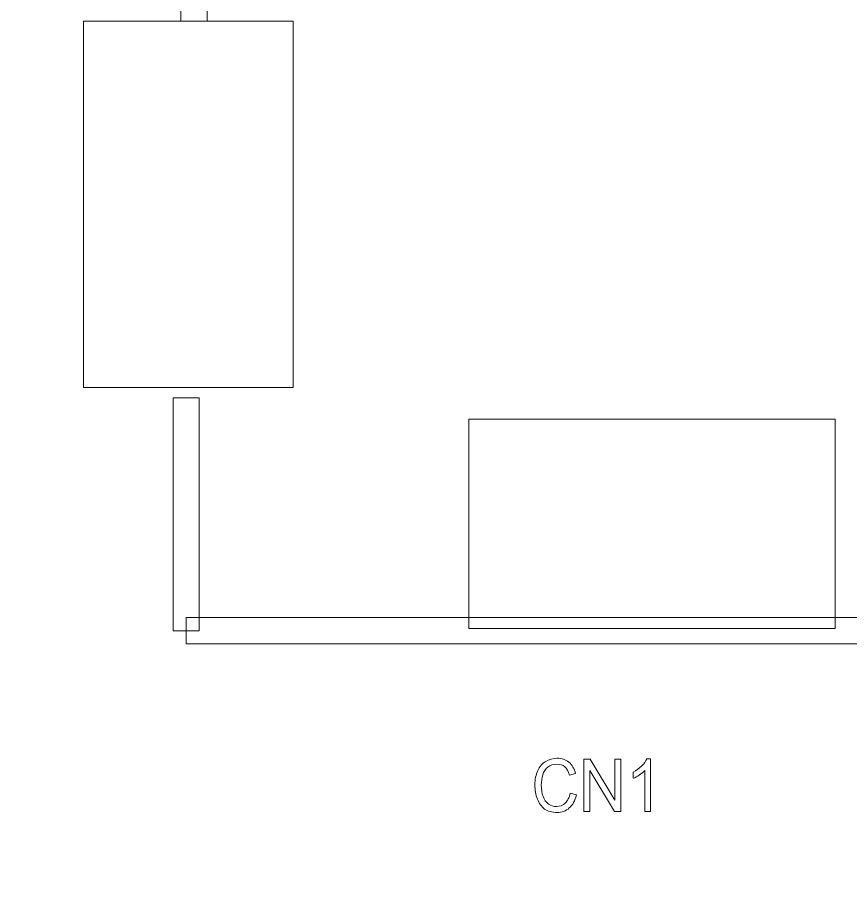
# Model space of a CAD drawing. Header units: millimetres. Extents: x -90 to 99, y -65 to 67.
# Drawn here: x -60.45 to -52.37, y 28.48 to 36.87 of the extents above; entities that cross this region are included whole.
import ezdxf

# ---------------------------------------------------------------- set-up
doc = ezdxf.new("R2010")
doc.units = ezdxf.units.MM
doc.header["$MEASUREMENT"] = 0
for name, color, linetype in [('BG_OUTLINE', 7, 'Continuous'), ('PG_SILKSCREEN_TOP', 7, 'Continuous'), ('PIN_TOP', 7, 'Continuous'), ('RD_SILKSCREEN_TOP', 7, 'Continuous')]:
    doc.layers.add(name, color=color, linetype=linetype)

msp = doc.modelspace()

# ---------------------------------------------------------------- linework, layer by layer
at = {"layer": 'BG_OUTLINE', "color": 3, "lineweight": 9}
msp.add_open_spline([(-71.7269, -61.8795), (-71.7269, -61.8795), (-71.7343, 42.2681), (-71.7343, 42.2681), (-71.7343, 42.2681), (-71.7348, 43.0066), (-71.4419, 43.715), (-70.92, 44.2375), (-70.92, 44.2375), (-70.3982, 44.76), (-69.6866, 45.0538), (-68.9482, 45.0543), (-68.9482, 45.0543), (-68.9482, 45.0543), (75.2046, 45.0543), (75.2046, 45.0543), (75.2046, 45.0543), (76.8319, 45.0552), (78.1763, 43.7805), (78.2661, 42.1556), (78.2661, 42.1556), (78.2661, 42.1556), (78.2661, 31.2814), (78.2661, 31.2814), (78.2661, 31.2814), (78.2661, 31.2814), (72.2646, 31.2814), (72.2646, 31.2814), (72.2646, 31.2814), (72.2646, 31.2814), (72.2646, 26.9814), (72.2646, 26.9814), (72.2646, 26.9814), (72.2646, 26.9814), (78.2661, 26.9814), (78.2661, 26.9814), (78.2661, 26.9814), (78.2661, 26.9814), (78.2661, 18.6553), (78.2661, 18.6553), (78.2661, 18.6553), (78.2661, 18.6553), (72.2496, 18.6553), (72.2496, 18.6553), (72.2496, 18.6553), (72.2496, 18.6553), (72.2496, 14.3553), (72.2496, 14.3553), (72.2496, 14.3553), (72.2496, 14.3553), (78.2661, 14.3553), (78.2661, 14.3553), (78.2661, 14.3553), (78.2661, 14.3553), (78.2661, 9.255), (78.2661, 9.255), (78.2661, 9.255), (78.2661, 9.255), (72.2648, 9.255), (72.2648, 9.255), (72.2648, 9.255), (72.2648, 9.255), (72.2648, 4.955), (72.2648, 4.955), (72.2648, 4.955), (72.2648, 4.955), (78.2661, 4.955), (78.2661, 4.955), (78.2661, 4.955), (78.2661, 4.955), (78.2661, -3.3762), (78.2661, -3.3762), (78.2661, -3.3762), (78.2661, -3.3762), (72.2445, -3.3762), (72.2445, -3.3762), (72.2445, -3.3762), (72.2445, -3.3762), (72.2445, -7.6762), (72.2445, -7.6762), (72.2445, -7.6762), (72.2445, -7.6762), (78.2661, -7.6762), (78.2661, -7.6762), (78.2661, -7.6762), (78.2661, -7.6762), (78.2661, -12.7615), (78.2661, -12.7615), (78.2661, -12.7615), (78.2661, -12.7615), (72.2651, -12.7615), (72.2651, -12.7615), (72.2651, -12.7615), (72.2651, -12.7615), (72.2651, -17.0615), (72.2651, -17.0615), (72.2651, -17.0615), (72.2651, -17.0615), (78.2661, -17.0615), (78.2661, -17.0615), (78.2661, -17.0615), (78.2661, -17.0615), (78.2661, -25.4097), (78.2661, -25.4097), (78.2661, -25.4097), (78.2661, -25.4097), (72.2656, -25.4097), (72.2656, -25.4097), (72.2656, -25.4097), (72.2656, -25.4097), (72.2656, -29.7097), (72.2656, -29.7097), (72.2656, -29.7097), (72.2656, -29.7097), (78.2661, -29.7097), (78.2661, -29.7097), (78.2661, -29.7097), (78.2661, -29.7097), (78.2661, -34.793), (78.2661, -34.793), (78.2661, -34.793), (78.2661, -34.793), (72.2679, -34.793), (72.2679, -34.793), (72.2679, -34.793), (72.2679, -34.793), (72.2679, -39.0929), (72.2679, -39.0929), (72.2679, -39.0929), (72.2679, -39.0929), (78.2661, -39.0929), (78.2661, -39.0929), (78.2661, -39.0929), (78.2661, -39.0929), (78.2661, -47.4269), (78.2661, -47.4269), (78.2661, -47.4269), (78.2661, -47.4269), (72.2679, -47.4269), (72.2679, -47.4269), (72.2679, -47.4269), (72.2679, -47.4269), (72.2679, -51.7269), (72.2679, -51.7269), (72.2679, -51.7269), (72.2679, -51.7269), (78.2661, -51.7269), (78.2661, -51.7269), (78.2661, -51.7269), (78.2661, -51.7269), (78.2661, -51.8138), (78.2661, -51.8138), (78.2661, -51.8138), (78.2661, -51.8138), (78.2656, -61.8468), (78.2656, -61.8468), (78.2656, -61.8468), (78.2661, -62.6669), (77.9407, -63.4536), (77.3612, -64.0339), (77.3612, -64.0339), (76.7817, -64.6142), (75.9915, -64.9405), (75.1713, -64.941), (75.1713, -64.941), (75.1713, -64.941), (-68.6609, -64.9456), (-68.6609, -64.9456), (-68.6609, -64.9456), (-69.4735, -64.9461), (-70.2531, -64.6237), (-70.8281, -64.0495), (-70.8281, -64.0495), (-71.4031, -63.4752), (-71.7264, -62.6922), (-71.7269, -61.8795)], degree=3, knots=[0, 0, 0, 0, 0.022727, 0.022727, 0.022727, 0.022727, 0.045455, 0.045455, 0.045455, 0.045455, 0.068182, 0.068182, 0.068182, 0.068182, 0.090909, 0.090909, 0.090909, 0.090909, 0.113636, 0.113636, 0.113636, 0.113636, 0.136364, 0.136364, 0.136364, 0.136364, 0.159091, 0.159091, 0.159091, 0.159091, 0.181818, 0.181818, 0.181818, 0.181818, 0.204545, 0.204545, 0.204545, 0.204545, 0.227273, 0.227273, 0.227273, 0.227273, 0.25, 0.25, 0.25, 0.25, 0.272727, 0.272727, 0.272727, 0.272727, 0.295455, 0.295455, 0.295455, 0.295455, 0.318182, 0.318182, 0.318182, 0.318182, 0.340909, 0.340909, 0.340909, 0.340909, 0.363636, 0.363636, 0.363636, 0.363636, 0.386364, 0.386364, 0.386364, 0.386364, 0.409091, 0.409091, 0.409091, 0.409091, 0.431818, 0.431818, 0.431818, 0.431818, 0.454545, 0.454545, 0.454545, 0.454545, 0.477273, 0.477273, 0.477273, 0.477273, 0.5, 0.5, 0.5, 0.5, 0.522727, 0.522727, 0.522727, 0.522727, 0.545455, 0.545455, 0.545455, 0.545455, 0.568182, 0.568182, 0.568182, 0.568182, 0.590909, 0.590909, 0.590909, 0.590909, 0.613636, 0.613636, 0.613636, 0.613636, 0.636364, 0.636364, 0.636364, 0.636364, 0.659091, 0.659091, 0.659091, 0.659091, 0.681818, 0.681818, 0.681818, 0.681818, 0.704545, 0.704545, 0.704545, 0.704545, 0.727273, 0.727273, 0.727273, 0.727273, 0.75, 0.75, 0.75, 0.75, 0.772727, 0.772727, 0.772727, 0.772727, 0.795455, 0.795455, 0.795455, 0.795455, 0.818182, 0.818182, 0.818182, 0.818182, 0.840909, 0.840909, 0.840909, 0.840909, 0.863636, 0.863636, 0.863636, 0.863636, 0.886364, 0.886364, 0.886364, 0.886364, 0.909091, 0.909091, 0.909091, 0.909091, 0.931818, 0.931818, 0.931818, 0.931818, 0.954545, 0.954545, 0.954545, 0.954545, 0.977273, 0.977273, 0.977273, 0.977273, 1, 1, 1, 1], dxfattribs=at)
at = {"layer": 'PG_SILKSCREEN_TOP', "color": 6, "lineweight": 9}
for points in [[(-58.8669, 44.9346), (-58.8669, 44.9346), (-58.6129, 44.9346), (-58.6129, 44.9346), (-58.6129, 44.9346), (-58.6129, 44.9346), (-58.6129, 36.832), (-58.6129, 36.832), (-58.6129, 36.832), (-58.6129, 36.832), (-58.8669, 36.832), (-58.8669, 36.832), (-58.8669, 36.832), (-58.8669, 36.832), (-58.8669, 44.9346), (-58.8669, 44.9346)], [(-58.9431, 33.1744), (-58.9431, 33.1744), (-58.6891, 33.1744), (-58.6891, 33.1744), (-58.6891, 33.1744), (-58.6891, 33.1744), (-58.6891, 30.9138), (-58.6891, 30.9138), (-58.6891, 30.9138), (-58.6891, 30.9138), (-58.9431, 30.9138), (-58.9431, 30.9138), (-58.9431, 30.9138), (-58.9431, 30.9138), (-58.9431, 33.1744), (-58.9431, 33.1744)], [(-58.8161, 30.7868), (-58.8161, 30.7868), (-58.8161, 31.0408), (-58.8161, 31.0408), (-58.8161, 31.0408), (-58.8161, 31.0408), (-49.8244, 31.0408), (-49.8244, 31.0408), (-49.8244, 31.0408), (-49.8244, 31.0408), (-49.8244, 30.7868), (-49.8244, 30.7868), (-49.8244, 30.7868), (-49.8244, 30.7868), (-58.8161, 30.7868), (-58.8161, 30.7868)]]:
    msp.add_open_spline(points, degree=3, knots=[0, 0, 0, 0, 0.25, 0.25, 0.25, 0.25, 0.5, 0.5, 0.5, 0.5, 0.75, 0.75, 0.75, 0.75, 1, 1, 1, 1], dxfattribs=at)
at = {"layer": 'PIN_TOP', "lineweight": 9}
for points in [[(-57.7789, 36.832), (-57.7789, 36.832), (-57.7789, 33.276), (-57.7789, 33.276), (-57.7789, 33.276), (-57.7789, 33.276), (-59.811, 33.276), (-59.811, 33.276), (-59.811, 33.276), (-59.811, 33.276), (-59.811, 36.832), (-59.811, 36.832), (-59.811, 36.832), (-59.811, 36.832), (-57.7789, 36.832), (-57.7789, 36.832)], [(-52.5168, 32.9672), (-52.5168, 32.9672), (-52.5168, 30.9352), (-52.5168, 30.9352), (-52.5168, 30.9352), (-52.5168, 30.9352), (-56.0728, 30.9352), (-56.0728, 30.9352), (-56.0728, 30.9352), (-56.0728, 30.9352), (-56.0728, 32.9672), (-56.0728, 32.9672), (-56.0728, 32.9672), (-56.0728, 32.9672), (-52.5168, 32.9672), (-52.5168, 32.9672)]]:
    msp.add_open_spline(points, degree=3, knots=[0, 0, 0, 0, 0.25, 0.25, 0.25, 0.25, 0.5, 0.5, 0.5, 0.5, 0.75, 0.75, 0.75, 0.75, 1, 1, 1, 1], dxfattribs=at)
at = {"layer": 'RD_SILKSCREEN_TOP', "color": 8, "lineweight": 9}
for points, knots in [([(-55.0897, 29.3362), (-55.0897, 29.3362), (-55.0295, 29.3191), (-55.0295, 29.3191), (-55.0295, 29.3191), (-55.0422, 29.2639), (-55.0649, 29.2217), (-55.0976, 29.1925), (-55.0976, 29.1925), (-55.1303, 29.1635), (-55.1704, 29.149), (-55.2178, 29.149), (-55.2178, 29.149), (-55.2668, 29.149), (-55.3066, 29.1602), (-55.3373, 29.1825), (-55.3373, 29.1825), (-55.368, 29.2049), (-55.3914, 29.2372), (-55.4074, 29.2796), (-55.4074, 29.2796), (-55.4234, 29.322), (-55.4314, 29.3675), (-55.4314, 29.4161), (-55.4314, 29.4161), (-55.4314, 29.4691), (-55.4224, 29.5153), (-55.4043, 29.5548), (-55.4043, 29.5548), (-55.3861, 29.5943), (-55.3604, 29.6242), (-55.327, 29.6448), (-55.327, 29.6448), (-55.2937, 29.6653), (-55.2569, 29.6755), (-55.2168, 29.6755), (-55.2168, 29.6755), (-55.1713, 29.6755), (-55.1331, 29.6625), (-55.1021, 29.6366), (-55.1021, 29.6366), (-55.0711, 29.6106), (-55.0495, 29.5742), (-55.0374, 29.5272), (-55.0374, 29.5272), (-55.0374, 29.5272), (-55.0965, 29.5115), (-55.0965, 29.5115), (-55.0965, 29.5115), (-55.1071, 29.5486), (-55.1223, 29.5755), (-55.1425, 29.5925), (-55.1425, 29.5925), (-55.1625, 29.6094), (-55.1876, 29.6178), (-55.2181, 29.6178), (-55.2181, 29.6178), (-55.253, 29.6178), (-55.2821, 29.6085), (-55.3056, 29.5898), (-55.3056, 29.5898), (-55.3292, 29.5709), (-55.3457, 29.5458), (-55.3551, 29.5141), (-55.3551, 29.5141), (-55.3646, 29.4826), (-55.3693, 29.45), (-55.3693, 29.4165), (-55.3693, 29.4165), (-55.3693, 29.3731), (-55.3637, 29.3354), (-55.3526, 29.303), (-55.3526, 29.303), (-55.3412, 29.2708), (-55.3237, 29.2466), (-55.2999, 29.2306), (-55.2999, 29.2306), (-55.2761, 29.2146), (-55.2504, 29.2067), (-55.2226, 29.2067), (-55.2226, 29.2067), (-55.189, 29.2067), (-55.1605, 29.2176), (-55.1371, 29.2393), (-55.1371, 29.2393), (-55.1137, 29.2611), (-55.098, 29.2934), (-55.0897, 29.3362)], [0, 0, 0, 0, 0.045455, 0.045455, 0.045455, 0.045455, 0.090909, 0.090909, 0.090909, 0.090909, 0.136364, 0.136364, 0.136364, 0.136364, 0.181818, 0.181818, 0.181818, 0.181818, 0.227273, 0.227273, 0.227273, 0.227273, 0.272727, 0.272727, 0.272727, 0.272727, 0.318182, 0.318182, 0.318182, 0.318182, 0.363636, 0.363636, 0.363636, 0.363636, 0.409091, 0.409091, 0.409091, 0.409091, 0.454545, 0.454545, 0.454545, 0.454545, 0.5, 0.5, 0.5, 0.5, 0.545455, 0.545455, 0.545455, 0.545455, 0.590909, 0.590909, 0.590909, 0.590909, 0.636364, 0.636364, 0.636364, 0.636364, 0.681818, 0.681818, 0.681818, 0.681818, 0.727273, 0.727273, 0.727273, 0.727273, 0.772727, 0.772727, 0.772727, 0.772727, 0.818182, 0.818182, 0.818182, 0.818182, 0.863636, 0.863636, 0.863636, 0.863636, 0.909091, 0.909091, 0.909091, 0.909091, 0.954545, 0.954545, 0.954545, 0.954545, 1, 1, 1, 1]), ([(-54.956, 29.1577), (-54.956, 29.1577), (-54.956, 29.6668), (-54.956, 29.6668), (-54.956, 29.6668), (-54.956, 29.6668), (-54.8943, 29.6668), (-54.8943, 29.6668), (-54.8943, 29.6668), (-54.8943, 29.6668), (-54.6556, 29.2671), (-54.6556, 29.2671), (-54.6556, 29.2671), (-54.6556, 29.2671), (-54.6556, 29.6668), (-54.6556, 29.6668), (-54.6556, 29.6668), (-54.6556, 29.6668), (-54.5979, 29.6668), (-54.5979, 29.6668), (-54.5979, 29.6668), (-54.5979, 29.6668), (-54.5979, 29.1577), (-54.5979, 29.1577), (-54.5979, 29.1577), (-54.5979, 29.1577), (-54.6597, 29.1577), (-54.6597, 29.1577), (-54.6597, 29.1577), (-54.6597, 29.1577), (-54.8983, 29.5577), (-54.8983, 29.5577), (-54.8983, 29.5577), (-54.8983, 29.5577), (-54.8983, 29.1577), (-54.8983, 29.1577), (-54.8983, 29.1577), (-54.8983, 29.1577), (-54.956, 29.1577), (-54.956, 29.1577)], [0, 0, 0, 0, 0.1, 0.1, 0.1, 0.1, 0.2, 0.2, 0.2, 0.2, 0.3, 0.3, 0.3, 0.3, 0.4, 0.4, 0.4, 0.4, 0.5, 0.5, 0.5, 0.5, 0.6, 0.6, 0.6, 0.6, 0.7, 0.7, 0.7, 0.7, 0.8, 0.8, 0.8, 0.8, 0.9, 0.9, 0.9, 0.9, 1, 1, 1, 1]), ([(-54.3094, 29.1577), (-54.3094, 29.1577), (-54.3651, 29.1577), (-54.3651, 29.1577), (-54.3651, 29.1577), (-54.3651, 29.1577), (-54.3651, 29.556), (-54.3651, 29.556), (-54.3651, 29.556), (-54.3786, 29.5416), (-54.3962, 29.5273), (-54.418, 29.5129), (-54.418, 29.5129), (-54.4398, 29.4986), (-54.4595, 29.4878), (-54.4768, 29.4807), (-54.4768, 29.4807), (-54.4768, 29.4807), (-54.4768, 29.541), (-54.4768, 29.541), (-54.4768, 29.541), (-54.4455, 29.5575), (-54.4182, 29.5774), (-54.3949, 29.6008), (-54.3949, 29.6008), (-54.3716, 29.6242), (-54.355, 29.6469), (-54.3453, 29.6689), (-54.3453, 29.6689), (-54.3453, 29.6689), (-54.3094, 29.6689), (-54.3094, 29.6689), (-54.3094, 29.6689), (-54.3094, 29.6689), (-54.3094, 29.1577), (-54.3094, 29.1577)], [0, 0, 0, 0, 0.111111, 0.111111, 0.111111, 0.111111, 0.222222, 0.222222, 0.222222, 0.222222, 0.333333, 0.333333, 0.333333, 0.333333, 0.444444, 0.444444, 0.444444, 0.444444, 0.555556, 0.555556, 0.555556, 0.555556, 0.666667, 0.666667, 0.666667, 0.666667, 0.777778, 0.777778, 0.777778, 0.777778, 0.888889, 0.888889, 0.888889, 0.888889, 1, 1, 1, 1])]:
    msp.add_open_spline(points, degree=3, knots=knots, dxfattribs=at)

doc.saveas('drawing.dxf')
